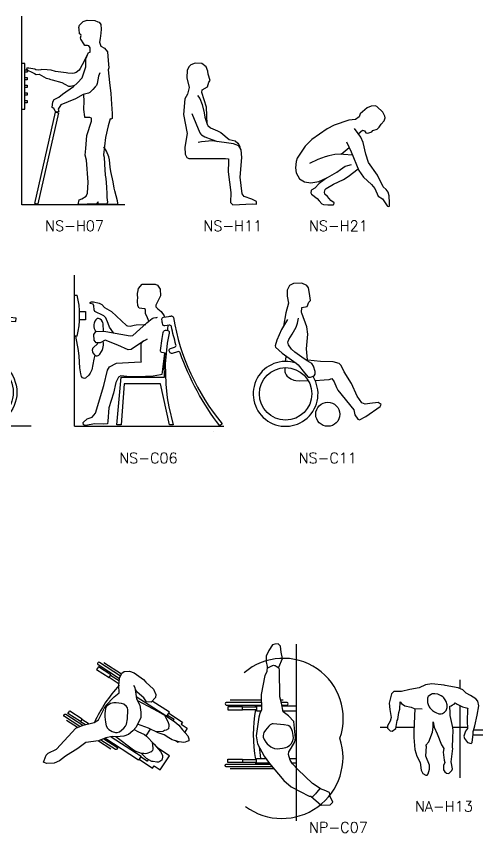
# Model space of a CAD drawing. Extents: x -0.3 to 13.3, y -0.3 to 14.1.
# Drawn here: x 6.75 to 11.17, y 6.05 to 13.78 of the extents above; entities that cross this region are included whole.
import ezdxf
from ezdxf.enums import TextEntityAlignment as Align

# ---------------------------------------------------------------- set-up
doc = ezdxf.new("R2010")
doc.units = 0
doc.header["$LTSCALE"] = 0.25
doc.header["$MEASUREMENT"] = 0
doc.layers.get('0').update_dxf_attribs({"linetype": 'CONTINUOUS'})
doc.styles.add('ROMANS8', font='ROMANS8.SHX')

# ---------------------------------------------------------------- blocks, each defined once
blk = doc.blocks.new('NS-H07')
for points in [[(0.9762, 0), (0, 0), (0, 1.7847)], [(0.6291, 1.4366), (0.5725, 1.3265), (0.5547, 1.2898), (0.5441, 1.2755), (0.5149, 1.2531), (0.497, 1.2447), (0.4768, 1.2423), (0.4362, 1.2457), (0.4194, 1.2499), (0.3209, 1.2625), (0.2789, 1.273), (0.2391, 1.2782), (0.1856, 1.2824), (0.1804, 1.2772), (0.1573, 1.2761), (0.1332, 1.2782), (0.1227, 1.2845), (0.0682, 1.2929), (0.0472, 1.2929), (0.0454, 1.2879), (0.0577, 1.273), (0.0671, 1.2667), (0.0828, 1.2625), (0.1216, 1.2436), (0.1374, 1.2342), (0.1657, 1.2373), (0.2307, 1.1975), (0.2621, 1.1912), (0.2632, 1.1901), (0.2873, 1.1838), (0.3796, 1.1566), (0.407, 1.1422), (0.4427, 1.1225), (0.4614, 1.122), (0.5033, 1.1325)], [(0, 0.9039), (0.0304, 0.9039), (0.0304, 1.339), (0, 1.339)], [(0.0304, 1.2772), (0.0514, 1.2772), (0.0514, 1.2562), (0.0304, 1.2562)], [(0.7382, 1.2478), (0.7256, 1.2174), (0.7193, 1.1817), (0.7143, 1.147), (0.7078, 1.1304), (0.6971, 1.1164), (0.6721, 1.0926), (0.6627, 1.0832), (0.6437, 1.0643), (0.6323, 1.058), (0.5945, 1.0465), (0.583, 1.0444)], [(0.0304, 1.2048), (0.0514, 1.2048), (0.0514, 1.1838), (0.0304, 1.1838)], [(0.0304, 1.1314), (0.0514, 1.1314), (0.0514, 1.1104), (0.0304, 1.1104)], [(0.0304, 1.0591), (0.0514, 1.0591), (0.0514, 1.0381), (0.0304, 1.0381)], [(0.0304, 0.9867), (0.0514, 0.9867), (0.0514, 0.9657), (0.0304, 0.9657)], [(0.3209, 0.8777), (0.3471, 0.8714), (0.1531, 0.0094), (0.152, 0.0042), (0.1227, 0.0105), (0.3209, 0.8777)], [(0.8085, 0.0052), (0.885, 0.0052), (0.906, 0.0042), (0.9119, 0.0129), (0.9081, 0.0367), (0.8808, 0.13), (0.8745, 0.1573), (0.8651, 0.2171), (0.8441, 0.3146), (0.8378, 0.3555), (0.8315, 0.4236), (0.825, 0.4523), (0.8022, 0.5065), (0.7791, 0.5474)]]:
    blk.add_lwpolyline(points)
blk.add_lwpolyline([(0.7959, 0.2485), (0.8032, 0.1667), (0.8064, 0.1017), (0.8074, 0.0671), (0.8112, 0.0237), (0.8032, 0.0021), (0.7959, 0.0042), (0.7298, 0.0052), (0.7255, 0.0111), (0.7233, 0.0237), (0.7214, 0.0262), (0.7166, 0.0208), (0.709, 0.0079), (0.7036, 0.0052), (0.6187, 0.0052), (0.5348, 0.0031), (0.5453, 0.0461), (0.5683, 0.0566), (0.6103, 0.0818), (0.6229, 0.1091), (0.6301, 0.2134), (0.6145, 0.4215), (0.6019, 0.4698), (0.6061, 0.5316), (0.6166, 0.6554), (0.6596, 0.7927), (0.6596, 0.8189), (0.6438, 0.8263), (0.5987, 0.8263), (0.5977, 0.8336), (0.5872, 0.9018), (0.5914, 0.9846), (0.5893, 1.0391), (0.583, 1.0444), (0.5107, 1.0014), (0.3701, 0.9458), (0.345, 0.9049), (0.3502, 0.8829), (0.3334, 0.8777), (0.3188, 0.8819), (0.3041, 0.9102), (0.2873, 0.9217), (0.2936, 0.9752), (0.3083, 0.9972), (0.3513, 1.0182), (0.3848, 1.0475), (0.4897, 1.1199), (0.5274, 1.1545), (0.5725, 1.2017), (0.5893, 1.2478), (0.6061, 1.3065), (0.6061, 1.36), (0.6082, 1.381), (0.6312, 1.4407), (0.648, 1.446), (0.6491, 1.4617), (0.6491, 1.4869), (0.6354, 1.5037), (0.6229, 1.5068), (0.5977, 1.5068), (0.5883, 1.5246), (0.5589, 1.5687), (0.5568, 1.5813), (0.5641, 1.6022), (0.5589, 1.6127), (0.5484, 1.619), (0.5442, 1.662), (0.54, 1.6788), (0.5461, 1.6995), (0.5809, 1.7343), (0.6187, 1.749), (0.691, 1.7448), (0.7193, 1.7323), (0.734, 1.7302), (0.7479, 1.7086), (0.7529, 1.662), (0.7508, 1.6253), (0.7424, 1.575), (0.7361, 1.5404), (0.7508, 1.5026), (0.7843, 1.4837), (0.8137, 1.4491), (0.82, 1.3663), (0.8252, 1.2981), (0.8189, 1.2772), (0.8305, 1.1576), (0.8441, 1.0549), (0.8504, 0.9521), (0.8567, 0.8651), (0.8567, 0.8168), (0.8483, 0.8116), (0.8389, 0.8126), (0.8179, 0.7476), (0.7948, 0.6365), (0.7739, 0.4719), (0.7801, 0.4509), (0.7843, 0.3827), (0.7896, 0.28)], close=True)
blk = doc.blocks.new('NP-C06')
for p, q in [((-0.2559, 0.5521), (-0.4209, 0.6593)), ((-0.3582, 0.5434), (-0.2751, 0.4895)), ((-0.3718, 0.5225), (-0.2773, 0.4611)), ((0.1183, 0.1821), (0.1218, 0.1876)), ((-0.6715, 0.047), (-0.775, 0.1142)), ((-0.6436, 0.104), (-0.5967, 0.0735)), ((-0.63, 0.125), (-0.5628, 0.0813)), ((0.2429, 0.1209), (0.2418, 0.1216)), ((-0.0203, -0.0313), (0.0203, 0.0313)), ((-0.3556, -0.1582), (-0.4737, -0.0815)), ((-0.1233, -0.1898), (-0.1169, -0.1801)), ((-0.0131, -0.2733), (-0.0142, -0.2726))]:
    blk.add_line(p, q)
for points in [[(-0.4744, 0.6216), (-0.4907, 0.5964), (-0.3733, 0.5202), (-0.357, 0.5453)], [(-0.7622, 0.1783), (-0.7459, 0.2035), (-0.6285, 0.1273), (-0.6448, 0.1021)]]:
    blk.add_lwpolyline(points, close=True)
for points in [[(-0.2641, 0.5336), (-0.4633, 0.6629, 1), (-0.4769, 0.642), (-0.2735, 0.5099, 1)], [(-0.6488, 0.0561), (-0.7955, 0.1514, -1), (-0.7819, 0.1723), (-0.6205, 0.0675, -1)], [(-0.4238, -0.0602), (-0.2997, -0.1408, -1), (-0.3133, -0.1618), (-0.4512, -0.0723, -1)]]:
    blk.add_lwpolyline(points, format="xyb")
for points in [[(-0.1408, 0.4482), (-0.127, 0.4243), (-0.1187, 0.3637), (-0.1118, 0.3179), (-0.0804, 0.2587), (-0.073, 0.1905), (-0.0726, 0.1413), (-0.116, 0.0483), (-0.1477, 0.016), (-0.189, -0.0209), (-0.2325, -0.0344), (-0.3012, -0.0426), (-0.3449, -0.0399), (-0.4027, -0.051), (-0.4717, -0.0813), (-0.5939, -0.0942), (-0.6683, -0.1511), (-0.7841, -0.2246), (-0.8429, -0.2687), (-0.8922, -0.29), (-0.9648, -0.2934), (-0.9926, -0.2834), (-0.9884, -0.265), (-0.9673, -0.2147), (-0.95, -0.197), (-0.8701, -0.1584), (-0.6863, 0.041), (-0.6169, 0.0689), (-0.5145, 0.0924), (-0.4741, 0.12), (-0.4065, 0.2526), (-0.324, 0.3381), (-0.2759, 0.3735), (-0.2787, 0.4442), (-0.2732, 0.5131), (-0.2512, 0.5627), (-0.2308, 0.5769), (-0.1803, 0.5793), (-0.1357, 0.5645), (-0.0461, 0.4997), (-0.025, 0.4767), (0.0494, 0.4096), (0.0697, 0.36), (0.066, 0.3297), (0.0256, 0.2874), (-0.0176, 0.2911), (-0.0434, 0.3269), (-0.1068, 0.3821), (-0.1224, 0.4069)], [(-0.1149, 0.3949), (-0.1237, 0.4007)], [(-0.1154, 0.3416), (0.1752, 0.1529), (0.1997, 0.1906), (0.0352, 0.2975)], [(-0.1967, 0.1276), (-0.1948, 0.213), (-0.1994, 0.2338), (-0.2074, 0.246), (-0.2327, 0.2664), (-0.2541, 0.2725), (-0.3043, 0.281), (-0.3285, 0.2803), (-0.3597, 0.2726), (-0.3718, 0.2655), (-0.3961, 0.2478), (-0.4065, 0.2278), (-0.4086, 0.2014), (-0.4124, 0.1793), (-0.4142, 0.1462), (-0.4079, 0.098), (-0.4014, 0.0612), (-0.3862, 0.04), (-0.3735, 0.0269), (-0.3449, 0.0078), (-0.3125, -0.0023), (-0.2955, -0.0024), (-0.2723, 0.006), (-0.2338, 0.0395), (-0.2185, 0.0592), (-0.2064, 0.0786), (-0.1967, 0.1276)], [(-0.1034, 0.302), (0.0867, 0.2003), (0.1813, 0.146), (0.249, 0.1005), (0.2884, 0.0701), (0.3241, 0.0244), (0.3739, -0.0309), (0.3845, -0.0619), (0.3828, -0.0795), (0.3643, -0.0857), (0.3492, -0.093), (0.3343, -0.0955), (0.2901, -0.0879), (0.2266, -0.0706), (0.1926, -0.0513), (0.1507, -0.0236), (0.0937, -0.0025), (0, 0.0407), (-0.1022, 0.0795)], [(0.1565, 0.1607), (0.186, 0.0941), (0.1925, 0.0745), (0.1929, 0.0603), (0.189, 0.0414), (0.1891, 0.0345), (0.1696, 0.0204), (0.1538, 0.0169), (0.1424, 0.011), (0.136, 0.0098), (0.0781, 0.0049)], [(0.2356, 0.1095), (0.2429, 0.1209), (0.1807, 0.1613)], [(0.1943, 0.1823), (0.3236, 0.0983), (0.31, 0.0773), (0.3687, 0.0392), (0.3444, 0.0018)], [(-0.1339, 0.0288), (-0.1014, 0.0099), (-0.0358, -0.0188), (-0.0165, -0.0344), (0.0533, -0.1125), (0.1159, -0.1823), (0.1331, -0.216), (0.1351, -0.2355), (0.1278, -0.2632), (0.1096, -0.2755), (0.0959, -0.2815), (0.0791, -0.2825), (0.0442, -0.2757), (0.0333, -0.2764), (-0.0195, -0.2461), (-0.0645, -0.1993), (-0.0921, -0.1904), (-0.1248, -0.1768), (-0.1415, -0.1678), (-0.3085, -0.0408)], [(-0.352, -0.0413), (-0.0699, -0.2245), (-0.0944, -0.2622), (-0.4128, -0.0554)], [(-0.0889, -0.2539), (0.0404, -0.3378), (0.054, -0.3169), (0.1127, -0.355), (0.1999, -0.2208), (0.0814, -0.1439)], [(0.0359, -0.0923), (0.0427, -0.1506), (0.0423, -0.1575), (0.0378, -0.1706), (0.0295, -0.1824), (0.0321, -0.1798), (0.009, -0.1891), (-0.0065, -0.1978), (-0.0143, -0.2006), (-0.026, -0.2029), (-0.0434, -0.2011), (-0.0645, -0.1993)], [(0.2868, -0.087), (0.2816, -0.095), (0.2565, -0.0787)], [(-0.0019, -0.2562), (-0.0131, -0.2733), (-0.0753, -0.2329)]]:
    blk.add_lwpolyline(points)
blk.add_arc((0.7559, -0.4912), 1.3959, 137.8225, 155.1811)
blk = doc.blocks.new('NS-C05')
for p, q in [((0, 0), (0, 1.35)), ((0.1878, 0.807), (0.0019, 0.807)), ((0.7401, 0.8349), (0.026, 0.8349)), ((0.3124, 0.6248), (0.3124, 0.5876)), ((0.0242, 0.5653), (0.2492, 0.5653)), ((1.1492, 0.6118), (1.1492, 0.6118)), ((0.2492, 0.5281), (0.0242, 0.5281)), ((0.6657, 0.4667), (0.6657, 0.1952)), ((0.6936, 0.4667), (0.6936, 0.1952)), ((0.8944, 0.4909), (0.8944, 0.4909)), ((0.5207, 0.1952), (0.8331, 0.1952)), ((0.6936, 0.1543), (0.6936, 0.1506)), ((1.5899, 0), (0, 0))]:
    blk.add_line(p, q)
for points in [[(0.0502, 0.9372), (0.0223, 0.9372), (0.0223, 1.3221), (0.0502, 1.3221), (0.0502, 0.9372)], [(0.7773, 1.1789), (0.7745, 1.1882), (0.7717, 1.1938), (0.768, 1.2031), (0.7643, 1.2143), (0.7615, 1.2273), (0.7605, 1.2366), (0.7615, 1.2412), (0.7652, 1.2477), (0.7736, 1.258), (0.7856, 1.2682), (0.8005, 1.2765), (0.8135, 1.284), (0.8228, 1.2886), (0.8321, 1.2924), (0.8442, 1.297), (0.8591, 1.3017), (0.8758, 1.3054), (0.8926, 1.3072), (0.9093, 1.3054), (0.926, 1.3007), (0.939, 1.2951), (0.9483, 1.2886), (0.9539, 1.2812), (0.9576, 1.271), (0.9614, 1.2598), (0.9651, 1.2459), (0.9679, 1.2226), (0.9688, 1.1966), (0.9716, 1.1724), (0.9753, 1.1557), (0.9772, 1.1464), (0.9809, 1.138), (0.9865, 1.1306), (0.993, 1.1241), (1.0004, 1.1185), (1.0079, 1.1129), (1.0171, 1.1064), (1.0292, 1.098), (1.0432, 1.0869), (1.059, 1.0711), (1.0729, 1.0534), (1.0869, 1.032), (1.0999, 1.0004), (1.1083, 0.9651), (1.1157, 0.939), (1.1213, 0.9195), (1.125, 0.8981), (1.1287, 0.8749), (1.1334, 0.8498), (1.138, 0.8247), (1.1417, 0.8042), (1.1445, 0.7875), (1.1473, 0.7708), (1.1492, 0.7596), (1.1501, 0.754), (1.1529, 0.7438)], [(0.6769, 0.913), (0.662, 0.9251), (0.6518, 0.9335), (0.6397, 0.9409), (0.6211, 0.9456), (0.6006, 0.9483), (0.5839, 0.9521), (0.569, 0.9558), (0.5541, 0.9595), (0.5374, 0.9632), (0.5197, 0.9679), (0.503, 0.9735), (0.4909, 0.9772), (0.4825, 0.98), (0.4742, 0.9837), (0.4658, 0.9874), (0.4565, 0.9902), (0.4509, 0.9902), (0.4481, 0.9883), (0.4444, 0.9874), (0.4407, 0.9874), (0.437, 0.9874), (0.4305, 0.9874), (0.4221, 0.9874), (0.4147, 0.9874), (0.4072, 0.9874), (0.3989, 0.9874), (0.3896, 0.9874), (0.3793, 0.9874), (0.37, 0.9855), (0.3626, 0.9846), (0.3617, 0.9883), (0.3654, 0.993), (0.3691, 0.9976), (0.3728, 1.0013), (0.3756, 1.0051), (0.3803, 1.0097), (0.3858, 1.0153), (0.3905, 1.0218), (0.3951, 1.0274), (0.3998, 1.0311), (0.4035, 1.032), (0.4165, 1.0339), (0.4398, 1.0376), (0.463, 1.0376), (0.4863, 1.0339), (0.5114, 1.0283), (0.5383, 1.0218), (0.5681, 1.0144), (0.6015, 1.006), (0.635, 1.0032), (0.662, 1.0051), (0.6843, 1.006), (0.7094, 1.0051), (0.7364, 1.0041), (0.7624, 1.0023), (0.7875, 1.0004), (0.8052, 1.0013), (0.82, 1.0041), (0.8358, 1.0088), (0.8498, 1.0153), (0.8647, 1.0209), (0.8758, 1.0255), (0.8814, 1.0292), (0.8823, 1.0302), (0.8814, 1.0302), (0.887, 1.033), (0.8991, 1.0376), (0.9084, 1.0423), (0.9112, 1.0497), (0.9084, 1.0618), (0.9037, 1.0729), (0.8981, 1.0785), (0.8916, 1.0794), (0.887, 1.0767), (0.8823, 1.0729), (0.8795, 1.0711), (0.8777, 1.0692), (0.873, 1.0655), (0.8675, 1.0627), (0.861, 1.0627), (0.8544, 1.0664), (0.8498, 1.0729), (0.8451, 1.0813), (0.8414, 1.0878), (0.8396, 1.0915), (0.8368, 1.0952), (0.8303, 1.1018), (0.8173, 1.112), (0.8042, 1.1213), (0.7977, 1.1287), (0.7949, 1.1334), (0.794, 1.1352), (0.7921, 1.1408), (0.7912, 1.1501), (0.7912, 1.1594), (0.7875, 1.165), (0.7819, 1.1678), (0.7773, 1.1789)], [(1.0246, 1.0395), (0.9874, 1.0357), (0.9631, 1.0316), (0.9167, 1.0147), (0.7866, 0.9353), (0.768, 0.9223), (0.7401, 0.9205), (0.636, 0.9019), (0.5932, 0.8833), (0.5783, 0.8665), (0.5541, 0.8461), (0.5393, 0.8331)], [(0.2455, 0.9093), (0.2399, 0.9335), (0.3738, 0.9855), (0.45, 0.9855), (0.4481, 0.9651), (0.3756, 0.9669), (0.2789, 0.9316), (0.2789, 0.9112), (0.2436, 0.9093)], [(1.019, 0.9651), (0.9558, 0.9279), (0.8944, 0.8888), (0.872, 0.877), (0.8256, 0.8591), (0.7921, 0.8535), (0.7424, 0.8525), (0.6434, 0.8591), (0.636, 0.861), (0.6248, 0.8461), (0.6155, 0.8349)], [(0.1692, 0.8349), (0.2083, 0.8758), (0.2321, 0.9048), (0.2418, 0.9104), (0.2473, 0.9112), (0.2882, 0.9112), (0.3347, 0.9112), (0.339, 0.9103), (0.3471, 0.9041), (0.3546, 0.8913), (0.3558, 0.8849), (0.3533, 0.8777), (0.3459, 0.874), (0.3347, 0.8714), (0.3124, 0.8721), (0.3114, 0.8729), (0.3118, 0.8765), (0.3152, 0.8854), (0.3143, 0.887), (0.303, 0.8841), (0.2975, 0.8814), (0.2864, 0.874), (0.2752, 0.8628), (0.2709, 0.8516), (0.2715, 0.8461), (0.2752, 0.8349)], [(0.8926, 0.887), (0.8958, 0.8692), (0.8998, 0.858), (0.9111, 0.8371), (0.9247, 0.8171), (0.9426, 0.7908), (0.9499, 0.7772), (0.9551, 0.7629), (0.9567, 0.7555), (0.9576, 0.7438)], [(0.0019, 0.7568), (0.1692, 0.7587), (0.1878, 0.7773), (0.1878, 0.8349), (0.0019, 0.8349), (0.0019, 0.7568)], [(0.212, 0.8331), (0.2208, 0.7516), (0.2318, 0.7095), (0.2413, 0.6866), (0.2648, 0.6524), (0.2967, 0.6308), (0.3187, 0.6244), (0.3558, 0.6248), (0.3724, 0.6317), (0.3849, 0.643), (0.3905, 0.6474), (0.4932, 0.668), (0.5752, 0.6898), (0.6199, 0.7074), (0.682, 0.7451), (0.7148, 0.7795), (0.7273, 0.7999), (0.7401, 0.8349)], [(0.2696, 0.8331), (0.2668, 0.7688), (0.2687, 0.7429), (0.2772, 0.7118), (0.2934, 0.6895), (0.3049, 0.6817), (0.3188, 0.676), (0.3533, 0.6705), (0.3956, 0.6721), (0.4274, 0.6766), (0.4981, 0.6926), (0.5726, 0.7171), (0.6071, 0.7337), (0.6496, 0.7658), (0.6687, 0.7931), (0.6748, 0.8087), (0.6787, 0.8349)], [(0.9669, 0.7159), (0.9781, 0.6843), (0.9762, 0.6745), (0.9646, 0.6625), (0.9595, 0.6564), (0.9502, 0.6397), (0.9466, 0.6378), (0.939, 0.6378), (0.8845, 0.6444), (0.8118, 0.6548), (0.7754, 0.6545), (0.6955, 0.6471)], [(0.6676, 0.6452), (0.5579, 0.649), (0.5312, 0.6493), (0.5188, 0.6434), (0.489, 0.6025), (0.476, 0.5857), (0.4547, 0.5291), (0.4335, 0.4514), (0.4221, 0.4128), (0.3663, 0.2455), (0.3514, 0.2176), (0.3161, 0.2008), (0.1934, 0.1804), (0.1751, 0.1767), (0.1711, 0.1711), (0.1711, 0.1636), (0.1711, 0.1525), (0.1878, 0.1469), (0.2194, 0.1376), (0.2845, 0.1227), (0.3477, 0.1209), (0.3831, 0.1153), (0.3905, 0.1153), (0.4007, 0.1314), (0.4017, 0.1601), (0.4054, 0.1729), (0.4444, 0.238), (0.5337, 0.3738), (0.569, 0.4537), (0.5876, 0.5188), (0.6043, 0.5076), (0.6452, 0.5002), (0.6527, 0.5002)], [(0.3682, 0.5876), (0.3682, 0.6248), (0.3124, 0.6248)], [(0, 0.5746), (0.0242, 0.5746), (0.0242, 0.5225), (0, 0.5225)], [(0.2492, 0.5746), (0.2789, 0.5746), (0.2789, 0.5207), (0.2492, 0.5207), (0.2492, 0.5727)], [(0.2789, 0.5281), (0.3087, 0.5281), (0.3087, 0.5021), (0.3719, 0.5021), (0.3719, 0.5876), (0.3087, 0.5876), (0.3087, 0.5653), (0.2789, 0.5653)], [(1.138, 0.5783), (1.1064, 0.4835), (0.9372, 0.489)], [(0.3124, 0.5021), (0.3124, 0.4147), (0.3682, 0.4147), (0.3682, 0.5021)], [(0.913, 0.4574), (1.112, 0.45), (1.138, 0.1952), (0.9093, 0.1952)], [(0.913, 0.4574), (1.112, 0.45)]]:
    blk.add_lwpolyline(points)
for points in [[(1.2012, 0.6397), (1.3094, 0.9686, -0.345347), (1.3574, 1.0004), (1.443, 0.993), (1.4467, 1.0264), (1.3259, 1.0368, 0.346721), (1.2775, 1.0041), (1.1919, 0.7438), (0.7977, 0.7438, 0.469221), (0.6657, 0.6118), (0.6657, 0.5002)], [(0.6936, 0.5002), (0.6936, 0.6229, -0.414214), (0.7866, 0.7159), (1.1826, 0.7159), (1.1603, 0.6452)], [(1.1808, 0.5727), (1.1545, 0.4957, 0.104246), (1.1529, 0.476), (1.1808, 0.1952), (1.3147, 0.1952), (1.3147, 0.1543), (0.939, 0.1543)], [(1.1808, 0.5727), (1.1548, 0.4965), (1.1529, 0.476), (1.1808, 0.1952), (1.1523, 0.4767, -0.104246), (1.1545, 0.4957)], [(0.8535, 0.1543), (0.5058, 0.1543), (0.476, 0.0669), (0.2083, 0.0948), (0.2101, 0.1283), (0.4537, 0.1023), (0.5649, 0.4273, -0.331707), (0.6713, 0.5002), (0.8554, 0.4928)], [(0.8368, 0.4612), (0.6686, 0.467, 0.329421), (0.595, 0.4165), (0.5207, 0.1952), (0.8331, 0.1952)], [(0.6645, 0.1543, 0.219928), (0.7206, 0.0657, 1.039582), (0.7365, 0.0888, -0.201102), (0.6936, 0.1506)]]:
    blk.add_lwpolyline(points, format="xyb")
for radius in [0.3234, 0.2887, 0.2549]:
    blk.add_circle((1.13, 0.3234), radius)
for centre, radius, start, end in [((0.7289, 0.0781), 0.0781, 138.59031, 116.3813), ((0.7296, 0.0779), 0.0534, 151.1133, 119.40318)]:
    blk.add_arc(centre, radius, start, end)
blk = doc.blocks.new('NP-C07')
for p, q in [((0, 0.8371), (0, -0.8371)), ((-0.3313, 0.3043), (-0.624, 0.3043)), ((-0.5083, 0.2413), (-0.376, 0.2413)), ((-0.3865, 0.2413), (-0.3865, 0.2593)), ((-0.3615, 0.2493), (-0.3615, 0.2593)), ((-0.124, 0.3043), (-0.1461, 0.3043)), ((-0.5083, 0.2163), (-0.376, 0.2163)), ((-0.5083, -0.2577), (-0.376, -0.2577)), ((-0.5083, -0.2827), (-0.376, -0.2827)), ((-0.3865, -0.2826), (-0.3865, -0.3007)), ((-0.3615, -0.2907), (-0.3615, -0.3007)), ((-0.2089, -0.3457), (-0.624, -0.3457))]:
    blk.add_line(p, q)
for points in [[(-0.0232, 0.1043), (-0.0736, 0.1579), (-0.124, 0.1959), (-0.1382, 0.2779), (-0.1556, 0.336), (-0.1582, 0.593), (-0.1633, 0.6175), (-0.1285, 0.7002), (-0.142, 0.7596), (-0.1472, 0.8183), (-0.1692, 0.8396), (-0.2034, 0.8371), (-0.2253, 0.8293), (-0.2602, 0.7757), (-0.2841, 0.7221), (-0.2841, 0.6685), (-0.2757, 0.6253), (-0.2789, 0.5743), (-0.2976, 0.5394), (-0.3325, 0.3599), (-0.3293, 0.2127), (-0.3454, 0.1779), (-0.3538, 0.1456), (-0.3777, -0.0339), (-0.3667, -0.1094), (-0.3028, -0.2244), (-0.2518, -0.2941), (-0.1181, -0.4548), (-0.0456, -0.516), (0.1233, -0.6027), (0.1395, -0.6053), (0.2357, -0.6879), (0.3215, -0.6856), (0.348, -0.6614), (0.3241, -0.6079), (0.3157, -0.5704), (0.2647, -0.5485), (0.2357, -0.5381), (0.156, -0.4838), (0.0161, -0.3503), (-0.0349, -0.2973), (-0.0562, -0.2618), (-0.0719, -0.209), (-0.0684, -0.1837), (-0.0471, -0.1495), (-0.0114, -0.088), (-0.0058, -0.0552), (-0.0232, 0.1043)], [(-0.2744, 0.6091), (-0.2253, 0.6337), (-0.2214, 0.6352), (-0.2129, 0.6363), (-0.204, 0.6351), (-0.1983, 0.6333), (-0.1879, 0.6279), (-0.1627, 0.6104)], [(-0.3301, 0.2493), (-0.376, 0.2493), (-0.376, 0.2043)], [(0, 0.2493), (-0.1332, 0.2493)], [(-0.376, 0.2043), (-0.3332, 0.2043)], [(-0.1254, 0.2043), (0, 0.2043)], [(-0.1123, 0.0707), (-0.2169, 0.081), (-0.2268, 0.0807), (-0.2445, 0.0732), (-0.2602, 0.0591), (-0.2892, 0.0223), (-0.3052, -0.0015), (-0.3104, -0.0135), (-0.3131, -0.0313), (-0.3115, -0.0438), (-0.3026, -0.0684), (-0.2872, -0.0923), (-0.2738, -0.1075), (-0.2408, -0.1359), (-0.2286, -0.1436), (-0.2036, -0.1525), (-0.1784, -0.1548), (-0.1285, -0.1495), (-0.0966, -0.1435), (-0.0812, -0.1377), (-0.0588, -0.1223), (-0.0472, -0.1096), (-0.0322, -0.081), (-0.0263, -0.0504), (-0.0266, -0.0299), (-0.0349, 0.0087), (-0.047, 0.0397), (-0.056, 0.0536), (-0.0678, 0.0628), (-0.0749, 0.0649), (-0.1181, 0.0707)], [(-0.2543, -0.2907), (-0.376, -0.2907), (-0.376, -0.2457)], [(-0.376, -0.2457), (-0.2872, -0.2457)], [(-0.061, -0.2457), (0, -0.2457)], [(0, -0.2907), (-0.0389, -0.2907)], [(0.2234, -0.531), (0.2107, -0.5478), (0.1936, -0.57), (0.1846, -0.5807), (0.1734, -0.5927), (0.1498, -0.6156)]]:
    blk.add_lwpolyline(points)
for points in [[(-0.3308, 0.2843), (-0.6615, 0.2843, 1), (-0.6615, 0.2593), (-0.3303, 0.2593, 1)], [(-0.0865, 0.2593, 1), (-0.0865, 0.2843), (-0.1401, 0.2843, 1)], [(-0.1349, 0.2593), (-0.0865, 0.2593, 1)], [(-0.2255, -0.3257), (-0.6615, -0.3257, -1), (-0.6615, -0.3007), (-0.2463, -0.3007, -1)]]:
    blk.add_lwpolyline(points, format="xyb")
for points in [[(-0.6483, 0.2436), (-0.6483, 0.2136), (-0.5083, 0.2136), (-0.5083, 0.2436)], [(-0.6483, -0.2849), (-0.6483, -0.2549), (-0.5083, -0.2549), (-0.5083, -0.2849)]]:
    blk.add_lwpolyline(points, close=True)
for centre, radius, start, end in [((-0.1214, 0.1332), 0.5686, 340.64922, 130.7568), ((0.9896, -0.0196), 1.3959, 170.27001, 189.82009), ((0.9928, -0.0196), 1.3491, 170.44648, 171.07965), ((-0.1348, -0.2364), 0.579, 233.44379, 18.23152), ((0.9928, -0.0196), 1.3491, 185.01306, 189.64709)]:
    blk.add_arc(centre, radius, start, end)
blk = doc.blocks.new('NA-H13')
for p, q in [((0.2549, 0.3181), (0.2549, 0.3976)), ((0.2549, -0.5309), (0.2549, 0.1525)), ((-0.4362, -0.055), (-0.5029, -0.055)), ((-0.1824, -0.055), (-0.352, -0.055)), ((0.0094, -0.055), (0, -0.055)), ((0.3239, -0.055), (0.1859, -0.055)), ((0.3836, -0.076), (0.4678, -0.076)), ((0.3789, -0.1216), (0.4678, -0.1216))]:
    blk.add_line(p, q)
blk.add_lwpolyline([(-0.1741, 0.1271), (-0.1836, -0.0912), (-0.1859, -0.1485), (-0.1754, -0.2608), (-0.1567, -0.3251), (-0.124, -0.3848), (-0.1158, -0.4573), (-0.0982, -0.4888), (-0.0721, -0.5064), (-0.0596, -0.5052), (-0.0503, -0.4935), (-0.0374, -0.4479), (-0.0374, -0.4116), (-0.0702, -0.3251), (-0.0655, -0.2292), (-0.0702, -0.2199), (-0.0421, -0.1895), (-0.0086, -0.0973), (0, -0.0503), (0, 0), (0.007, -0.0503), (0.0363, -0.1123), (0.076, -0.2175), (0.0994, -0.2538), (0.0924, -0.2865), (0.1041, -0.3625), (0.1099, -0.3848), (0.0971, -0.4128), (0.0971, -0.4537), (0.1076, -0.4736), (0.1251, -0.4865), (0.1424, -0.4888), (0.1509, -0.4853), (0.1757, -0.4601), (0.1813, -0.4444), (0.1707, -0.3789), (0.1859, -0.2538), (0.1813, -0.2456), (0.1859, -0.1474), (0.1892, -0.0854), (0.1859, -0.055), (0.1592, 0.0591, 0.054234), (0.155, 0.1473, 0.101678), (0.2082, 0.1789), (0.2257, 0.1661), (0.276, 0.1427), (0.3286, 0.1286), (0.3239, 0.1216), (0.3204, 0.007), (0.3239, -0.0632), (0.3052, -0.0877), (0.2889, -0.1357), (0.2941, -0.1571), (0.3251, -0.1965), (0.3572, -0.2044), (0.3684, -0.1953), (0.3789, -0.1181), (0.3777, -0.0912), (0.3812, -0.083), (0.3941, -0.0374), (0.4152, 0.0643), (0.4321, 0.1531), (0.4233, 0.1965), (0.4045, 0.2196), (0.352, 0.2503), (0.3111, 0.2713), (0.2795, 0.3041), (0.2362, 0.3239), (0.1134, 0.3438), (0.1017, 0.3485), (-0.0152, 0.359), (-0.0748, 0.352), (-0.1345, 0.3239), (-0.2222, 0.3076), (-0.3029, 0.2889), (-0.3754, 0.2865), (-0.3976, 0.2666), (-0.4058, 0.2269), (-0.4175, 0.1778), (-0.4128, 0.1158), (-0.4, 0.0409), (-0.4097, 0.0064), (-0.4344, -0.0384), (-0.4339, -0.0608), (-0.4093, -0.0865), (-0.3914, -0.0878), (-0.3567, -0.0632), (-0.3438, 0.0117), (-0.3356, 0.0234), (-0.3274, 0.0877), (-0.3158, 0.1216), (-0.3134, 0.1906), (-0.3029, 0.1742), (-0.269, 0.1532), (-0.2105, 0.1403), (-0.1824, 0.1275), (-0.1041, 0.124)], format="xyb")
blk.add_lwpolyline([(-0.0164, 0.2631), (-0.0491, 0.2397), (-0.0526, 0.2352), (-0.055, 0.2234), (-0.0554, 0.1968), (-0.0538, 0.1834), (-0.0487, 0.1632), (-0.0393, 0.1432), (-0.0327, 0.1333), (-0.0076, 0.1067), (0.0109, 0.0941), (0.0239, 0.0875), (0.0515, 0.0772), (0.0675, 0.0749), (0.0757, 0.0757), (0.0877, 0.0795), (0.1053, 0.0902), (0.1128, 0.0967), (0.1216, 0.1076), (0.1262, 0.1167), (0.1308, 0.1375), (0.1298, 0.1606), (0.1206, 0.1922), (0.113, 0.2074), (0.0982, 0.228), (0.0895, 0.2369), (0.0748, 0.2479), (0.0553, 0.2575), (0.0422, 0.2614), (0.0152, 0.2643), (-0.014, 0.2643)])
blk = doc.blocks.new('NS-C11')
for points in [[(0.2799, 0.434), (0.3668, 0.4395), (0.4127, 0.4444), (0.4371, 0.4541), (0.462, 0.4227), (0.4826, 0.3667), (0.4955, 0.3415), (0.6456, 0.1573), (0.6554, 0.1079), (0.6832, 0.0671), (0.7006, 0.0613), (0.7597, 0.0933), (0.8966, 0.1865), (0.9043, 0.2059), (0.8772, 0.2261), (0.8, 0.2164), (0.7534, 0.2108), (0.7228, 0.2216), (0.6797, 0.2845), (0.6234, 0.4048), (0.5546, 0.5153), (0.5418, 0.5436), (0.5237, 0.5804), (0.508, 0.5939), (0.4496, 0.612), (0.33, 0.614), (0.2097, 0.6259), (0.2076, 0.6286), (0.1991, 0.7336), (0.21, 0.8747), (0.2014, 0.9429), (0.1534, 1.0729), (0.1499, 1.0785), (0.1527, 1.1244), (0.2048, 1.1369), (0.2201, 1.1758), (0.2368, 1.1932), (0.2271, 1.2572), (0.216, 1.3128), (0.201, 1.3332), (0.1534, 1.3552), (0.0751, 1.3548), (0.0387, 1.3329), (0.0164, 1.2912), (0.0136, 1.2321), (0.0261, 1.1682), (0.0018, 1.075), (-0.019, 0.9492)], [(0.0185, 1.011), (-0.0385, 0.9179), (-0.083, 0.8157), (-0.099, 0.7635), (-0.0962, 0.751), (-0.0316, 0.6921), (0.0568, 0.6313), (0.0998, 0.5987), (0.1193, 0.5821), (0.1784, 0.5084), (0.2153, 0.4666), (0.2368, 0.4666), (0.2716, 0.4785), (0.2813, 0.4958), (0.2796, 0.5204), (0.2639, 0.5695), (0.2493, 0.5946), (0.2048, 0.621), (0.1546, 0.6559), (0.0864, 0.7041), (0.0576, 0.7302), (0.0285, 0.7735), (0.0227, 0.7976), (0.0324, 0.8226), (0.0624, 0.8732), (0.1017, 0.9405), (0.1131, 0.977), (0.1214, 1.0236)], [(0.0018, 0.6592), (-0.0024, 0.6147)], [(-0.0072, 0.5563), (-0.0058, 0.5153), (-0.0038, 0.506), (0.0041, 0.4888), (0.0164, 0.4736), (0.0265, 0.4647), (0.0498, 0.45), (0.0783, 0.4386), (0.0973, 0.4343), (0.136, 0.4319), (0.2132, 0.4354)]]:
    blk.add_lwpolyline(points)
for centre, radius in [((0, 0.3075), 0.2486), ((0.4, 0.1143), 0.1143)]:
    blk.add_circle(centre, radius)
blk.add_arc((0, 0.3075), 0.3075, 70.88129, 32.29812)
blk = doc.blocks.new('NS-C06')
for p, q in [((0, 0), (0, 1.4334)), ((0, 1.2435), (0.0242, 1.2435)), ((0.0242, 0.8544), (0, 0.8544)), ((0, 0), (1.4148, 0))]:
    blk.add_line(p, q)
for points in [[(0.8526, 0.6944), (0.8265, 0.4896), (0.8154, 0.4877), (0.7443, 0.4753), (0.5994, 0.4691), (0.4952, 0.4728), (0.4392, 0.4798), (0.417, 0.4672), (0.392, 0.4159), (0.3686, 0.3127), (0.3258, 0.175), (0.3165, 0.0484), (0.3109, 0.0223), (0.2699, 0.0205), (0.1936, 0.0242), (0.1024, 0.0093), (0.0838, 0.0149), (0.0819, 0.0372), (0.121, 0.0726), (0.1675, 0.0875), (0.1992, 0.1247), (0.2774, 0.3872), (0.3109, 0.5324), (0.3308, 0.5639), (0.3965, 0.5976), (0.5696, 0.6069), (0.6348, 0.6124), (0.6329, 0.618), (0.6311, 0.7856), (0.6514, 0.8076), (0.6894, 0.8255), (0.6888, 0.8247), (0.6608, 0.8098), (0.5492, 0.739), (0.5361, 0.7279), (0.5082, 0.726), (0.4095, 0.7688), (0.2904, 0.8154), (0.242, 0.7912), (0.2066, 0.7912), (0.1876, 0.8148), (0.1824, 0.8693), (0.2066, 0.9028), (0.296, 0.8973), (0.5287, 0.8582), (0.5529, 0.86), (0.685, 0.9792), (0.7037, 0.9978), (0.6925, 1.0294), (0.6739, 1.0685), (0.6739, 1.1058), (0.6627, 1.1132), (0.6124, 1.1188), (0.6012, 1.1407), (0.5976, 1.1858), (0.6013, 1.2249), (0.5976, 1.2398), (0.5976, 1.264), (0.6013, 1.2714), (0.6069, 1.3068), (0.6404, 1.3459), (0.7428, 1.3478), (0.7651, 1.3459), (0.7847, 1.3361), (0.8116, 1.2994), (0.8135, 1.2379), (0.7707, 1.1467), (0.7707, 1.1318), (0.7893, 1.1132), (0.8209, 1.0871), (0.8489, 1.0462), (0.8563, 1.035)], [(0.3704, 0.8861), (0.3314, 0.9382), (0.3202, 0.9736), (0.2981, 1.0271), (0.2792, 1.048), (0.2643, 1.0536), (0.1992, 1.0834), (0.193, 1.0883), (0.1868, 1.1035), (0.1831, 1.1414), (0.1768, 1.156), (0.1471, 1.1653), (0.1471, 1.1746), (0.1582, 1.1785), (0.1806, 1.1784), (0.2335, 1.1662), (0.2588, 1.1542), (0.283, 1.1244), (0.35, 1.089), (0.4933, 0.9568), (0.5008, 0.9512), (0.5287, 0.9504), (0.5659, 0.9594), (0.5845, 0.9624), (0.659, 0.9661), (0.6715, 0.9661), (0.6753, 0.9661), (0.672, 0.9661)], [(0.0465, 1.089), (0.1024, 1.089), (0.1024, 1.009), (0.0465, 1.009)], [(0.2736, 0.9028), (0.2718, 0.9717), (0.2694, 0.9836), (0.2658, 0.991), (0.255, 1.0052), (0.2442, 1.0146), (0.2381, 1.0181), (0.2287, 1.0213), (0.2199, 1.0214), (0.2159, 1.0201), (0.2075, 1.0143), (0.2024, 1.009), (0.1936, 0.9959), (0.186, 0.9779), (0.1831, 0.9658), (0.1821, 0.9577), (0.182, 0.9472), (0.1824, 0.9419), (0.1866, 0.9271), (0.1949, 0.9073), (0.1973, 0.8973)], [(0.7037, 0.9978), (0.7372, 1.022), (0.7413, 1.0244), (0.7504, 1.0274), (0.7702, 1.0297), (0.78, 1.0313), (0.7874, 1.0332)], [(0.8842, 0.9568), (0.8819, 0.9245), (0.8806, 0.9091)], [(0.1917, 0.6739), (0.1824, 0.6348), (0.1638, 0.5343), (0.1497, 0.5033), (0.1353, 0.4849), (0.1024, 0.4561), (0.0942, 0.4537), (0.0743, 0.4597), (0.0652, 0.471), (0.0587, 0.4984), (0.0513, 0.5535), (0.0445, 0.6639), (0.0372, 0.7186), (0.0112, 0.8544)], [(0.2197, 0.7856), (0.1768, 0.7446), (0.1718, 0.7375), (0.1695, 0.7318), (0.1675, 0.7204), (0.1699, 0.7058), (0.1744, 0.6963), (0.188, 0.6776), (0.1929, 0.6733), (0.2049, 0.6689), (0.2138, 0.6688), (0.2255, 0.6718), (0.2307, 0.6745), (0.2401, 0.6832), (0.255, 0.7075), (0.261, 0.7199), (0.268, 0.739), (0.2736, 0.7688), (0.2736, 0.7856), (0.2699, 0.806)]]:
    blk.add_lwpolyline(points)
blk.add_lwpolyline([(0.9375, 1.0297, 0.132667), (1.3999, 0.0242), (1.3754, 0.0054, -0.077295), (1.0001, 0.6964, 0.407919), (0.9773, 0.7074), (0.9255, 0.6907, -0.417999), (0.9019, 0.7027, -0.001493), (0.8979, 0.7155, -0.420177), (0.9103, 0.739), (0.9486, 0.7505, 0.412584), (0.9611, 0.7736, -0.020432), (0.9184, 0.9445, 0.410414), (0.8973, 0.9587), (0.8572, 0.9511, -0.417174), (0.8353, 0.9658, -0.005121), (0.8272, 1.0109, -0.415672), (0.8433, 1.0332), (0.9159, 1.0443), (0.9005, 1.0421, -0.00006), (0.9004, 1.0426)], format="xyb")
blk.add_lwpolyline([(0.8973, 0.8842), (0.8787, 0.7869), (0.8598, 0.5927), (0.8638, 0.3992), (0.8785, 0.2706), (0.8933, 0.1852), (0.9345, 0.0149), (0.8991, 0.0149), (0.8135, 0.4021), (0.471, 0.4021), (0.4412, 0.0149), (0.4021, 0.0149), (0.4412, 0.4672), (0.8524, 0.4672), (0.8497, 0.593), (0.8596, 0.694), (0.8284, 0.6999, -0.386637), (0.8142, 0.72), (0.8309, 0.8335), (0.8414, 0.8898, -0.455051), (0.8713, 0.9106), (0.8842, 0.9084, -0.421055)], format="xyb", close=True)
for centre, radius, start, end in [((-0.7455, 1.049), 0.7939, 345.81714, 14.18286), ((0.9191, 1.0266), 0.0186, 9.55265, 99.61973), ((3.0305, 1.3819), 2.2343, 219.77756, 219.78109)]:
    blk.add_arc(centre, radius, start, end)
blk = doc.blocks.new('NS-H21')
for points in [[(0.2894, 0.6715), (0.3298, 0.7063), (0.3484, 0.6996), (0.3619, 0.6822), (0.3798, 0.6777), (0.4186, 0.6889), (0.4271, 0.703), (0.4681, 0.7148), (0.4866, 0.7356), (0.5074, 0.7625), (0.5327, 0.7934), (0.5426, 0.8237), (0.54, 0.8395), (0.5213, 0.8759), (0.4647, 0.9305), (0.4486, 0.9365), (0.4122, 0.9344), (0.3736, 0.9177), (0.3057, 0.8603), (0.2989, 0.8328), (0.263, 0.8086), (0.1995, 0.8019), (0.0617, 0.7542), (-0.0051, 0.7198), (-0.1523, 0.6168), (-0.2144, 0.5545), (-0.2905, 0.4394), (-0.3011, 0.4099), (-0.3057, 0.3506), (-0.2989, 0.3012), (-0.2686, 0.2461), (-0.222, 0.2152), (-0.1607, 0.2068), (-0.0854, 0.2191), (-0.0034, 0.2568), (0.0854, 0.3096), (0.119, 0.3334), (0.1642, 0.3638), (0.1894, 0.3726), (0.2253, 0.3799)], [(0.1776, 0.5951), (0.222, 0.5012), (0.2956, 0.3231), (0.3393, 0.2618), (0.4131, 0.1904), (0.4456, 0.1523), (0.4782, 0.0804), (0.5175, 0.0562), (0.5619, -0.0118), (0.567, -0.0152), (0.58, -0.0176), (0.5844, -0.0135), (0.5844, 0.0191), (0.5801, 0.0852), (0.572, 0.118), (0.5518, 0.1439), (0.5243, 0.1691), (0.4698, 0.2804), (0.386, 0.4001), (0.3597, 0.4792), (0.3366, 0.5902), (0.3124, 0.6395), (0.2529, 0.7232)], [(0.2354, 0.4703), (0.1483, 0.4771), (0.1209, 0.4782), (0.0658, 0.4746), (0.0111, 0.4642), (-0.0248, 0.4541), (-0.0938, 0.4276), (-0.1742, 0.3917)], [(0.1264, 0.4782), (0.1658, 0.5113), (0.203, 0.5414)], [(-0.0118, 0.2523), (-0.082, 0.2017), (-0.1236, 0.1557), (-0.1506, 0.1405), (-0.1562, 0.1329), (-0.1606, 0.1132), (-0.1557, 0.1011), (-0.1011, 0.0601), (-0.0828, 0.0376), (-0.0579, 0.0079), (-0.0416, 0.0017), (0, 0), (0.0494, -0.0017), (0.0564, 0.0026), (0.0596, 0.0191), (0.0303, 0.0393), (-0.0017, 0.0787), (-0.0275, 0.1011), (-0.0326, 0.1181), (-0.0245, 0.1442), (-0.0157, 0.154), (0.0539, 0.1946), (0.1503, 0.2386), (0.1944, 0.2669), (0.2877, 0.3405)]]:
    blk.add_lwpolyline(points)
blk = doc.blocks.new('NS-H11')
for points in [[(-0.2431, 0.7619), (-0.2493, 0.9246), (-0.2932, 1.0622), (-0.2903, 1.0891), (-0.2402, 1.1168), (-0.2278, 1.1619), (-0.2146, 1.1755), (-0.2324, 1.2363), (-0.2369, 1.2653), (-0.2518, 1.305), (-0.2932, 1.3376), (-0.356, 1.3397), (-0.3968, 1.3263), (-0.4147, 1.3103), (-0.4334, 1.2744), (-0.4371, 1.2024), (-0.4143, 1.1119), (-0.4309, 1.0461), (-0.454, 1.0019), (-0.4664, 0.8559), (-0.4333, 0.6752), (-0.4544, 0.5441), (-0.4502, 0.48), (-0.435, 0.4482), (-0.4172, 0.4379), (-0.0707, 0.4391), (-0.0413, 0.435), (-0.0401, 0.4106), (-0.0455, 0.3126), (-0.019, 0.117), (-0.0232, 0.0207), (0, 0), (0.1852, 0.007), (0.2258, 0.005), (0.2241, 0.0314), (0.1796, 0.0534), (0.1075, 0.0773), (0.0881, 0.103), (0.0695, 0.2613), (0.0839, 0.4457), (0.0783, 0.5212), (0.0575, 0.5574), (0.0058, 0.5768), (-0.1968, 0.6065), (-0.2961, 0.5967), (-0.3291, 0.588)], [(-0.3337, 1.035), (-0.3138, 1.006), (-0.2892, 0.9506), (-0.273, 0.869), (-0.2638, 0.8286), (-0.244, 0.7633), (-0.2356, 0.7491), (-0.2105, 0.7284), (-0.145, 0.701), (-0.1149, 0.6847), (-0.0331, 0.6169), (0.0232, 0.6058), (0.0481, 0.5836), (0.0571, 0.5698), (0.0678, 0.5479), (0.0678, 0.5394)], [(-0.3899, 0.8646), (-0.3114, 0.6822), (-0.3022, 0.6677), (-0.2956, 0.662), (-0.2644, 0.6437), (-0.1989, 0.6173), (-0.1437, 0.5988)]]:
    blk.add_lwpolyline(points)

msp = doc.modelspace()

# ---------------------------------------------------------------- block references
at = {"color": 0}
for name, p in [('NS-H07', (6.8, 12)), ('NS-H11', (8.8, 12)), ('NS-H21', (9.7, 12)), ('NS-C06', (7.3, 9.9)), ('NS-C05', (5.3, 9.9)), ('NS-C11', (9.3, 9.9)), ('NP-C07', (9.4, 7)), ('NP-C06', (8, 7)), ('NA-H13', (10.7, 7.1))]:
    msp.add_blockref(name, p, dxfattribs=at)

# ---------------------------------------------------------------- texts
at = {"color": 0, "style": 'ROMANS8'}
for s, p in [('NS-H07', (7.3, 11.8)), ('NS-H11', (8.8, 11.8)), ('NS-H21', (9.8, 11.8)), ('NS-C06', (8, 9.6)), ('NS-C11', (9.7, 9.6)), ('NA-H13', (10.8, 6.3)), ('NP-C07', (9.8, 6.1))]:
    msp.add_text(s, height=0.1, dxfattribs=at).set_placement(p, align=Align.MIDDLE)

doc.saveas('drawing.dxf')
